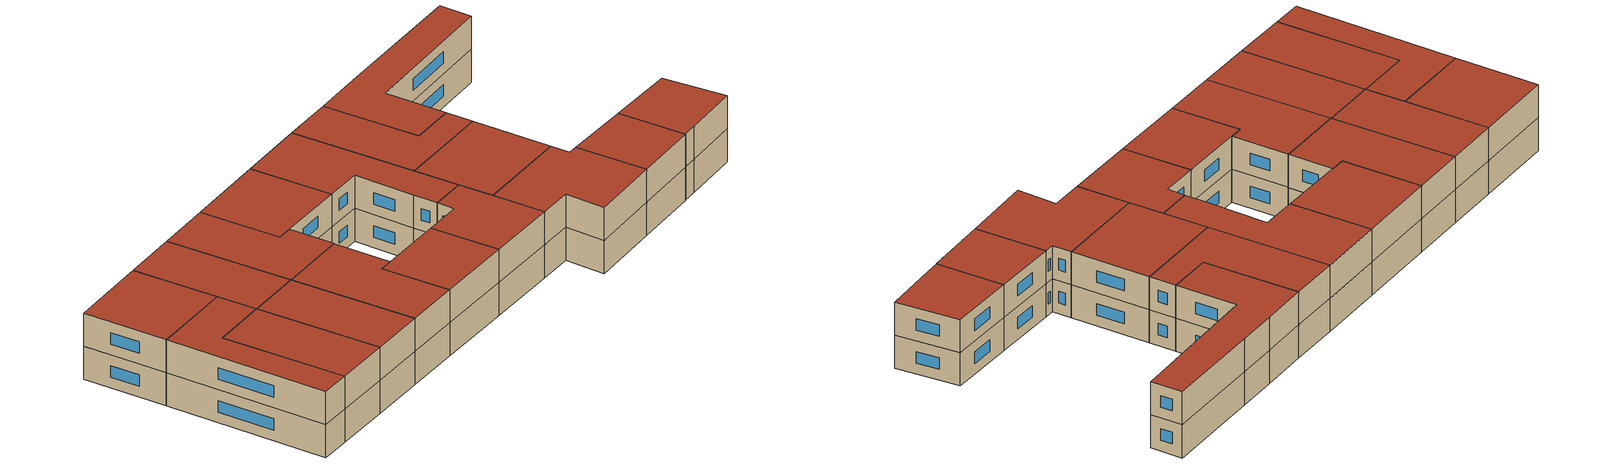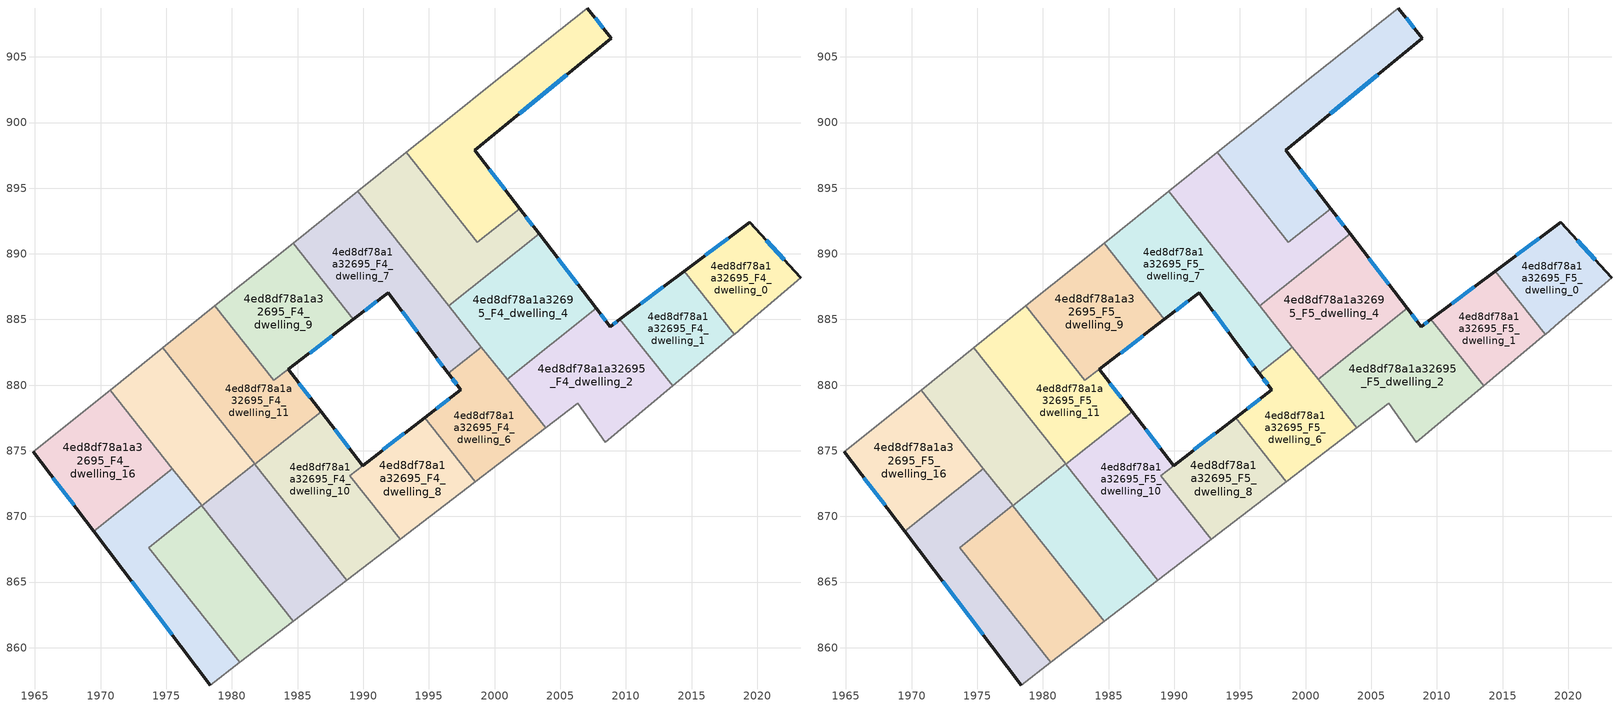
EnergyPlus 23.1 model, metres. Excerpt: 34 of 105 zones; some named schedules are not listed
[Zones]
4ed8df78a1a32695_F4_dwelling_0
 floor to 4ed8df78a1a32695_F3_dwelling_0 (EU_floor_Construction): 2019.44,892.42 2023.31,888.17 2019.29,884.73 2018.28,883.89 2018.25,883.86 2014.43,888.67 z12
 wall outside (EU_wall_Construction): 2023.31,888.17 2019.44,892.42 2014.43,888.67 z12:15
 wall adiabatic (EU_wall_Construction): 2018.25,883.86 2018.28,883.89 2019.29,884.73 2023.31,888.17 z12:15
 wall to 4ed8df78a1a32695_F4_dwelling_1 (EU_wall_Construction): 2014.43,888.67 2018.25,883.86 z12:15
 window (EU_Window_Construction): 2022.05,889.55 2020.7,891.04 / 2017.81,891.2 2016.06,889.89 z12.98:14.02
4ed8df78a1a32695_F4_dwelling_1
 floor to 4ed8df78a1a32695_F3_dwelling_1 (EU_floor_Construction): 2014.43,888.67 2018.25,883.86 2013.56,879.94 2009.55,885 z12
 wall outside (EU_wall_Construction): 2014.43,888.67 2009.55,885 z12:15
 wall adiabatic (EU_wall_Construction): 2013.56,879.94 2018.25,883.86 z12:15
 wall to 4ed8df78a1a32695_F4_dwelling_2 (EU_wall_Construction): 2009.55,885 2013.56,879.94 z12:15
 window (EU_Window_Construction): 2012.84,887.47 2011.14,886.19 z12.98:14.02
4ed8df78a1a32695_F4_dwelling_10
 floor to 4ed8df78a1a32695_F3_dwelling_10 (EU_floor_Construction): 1989.95,873.87 1988.95,873.11 1992.81,868.25 1988.76,865.14 1981.75,873.98 1985.74,877.15 1986.79,877.97 z12
 wall outside (EU_wall_Construction): 1989.95,873.87 1986.79,877.97 z12:15
 wall to 4ed8df78a1a32695_F4_dwelling_8 (EU_wall_Construction): 1988.95,873.11 1989.95,873.87 / 1992.81,868.25 1988.96,873.1 z12:15
 wall adiabatic (EU_wall_Construction): 1988.76,865.14 1992.81,868.25 z12:15
 wall to 4ed8df78a1a32695_F4_dwelling_12 (EU_wall_Construction): 1981.75,873.98 1988.76,865.14 z12:15
 wall to 4ed8df78a1a32695_F4_dwelling_11 (EU_wall_Construction): 1986.79,877.97 1985.74,877.15 1981.75,873.98 z12:15
 window (EU_Window_Construction): 1988.92,875.21 1987.81,876.64 z12.98:14.02
4ed8df78a1a32695_F4_dwelling_11
 floor to 4ed8df78a1a32695_F3_dwelling_11 (EU_floor_Construction): 1984.3,881.2 1986.78,877.97 1981.75,873.98 1974.72,882.83 1978.7,886.03 1983.2,880.36 z12
 wall outside (EU_wall_Construction): 1986.78,877.97 1984.3,881.2 z12:15
 wall adiabatic (EU_wall_Construction): 1978.7,886.03 1974.72,882.83 z12:15
 wall to 4ed8df78a1a32695_F4_dwelling_9 (EU_wall_Construction): 1984.3,881.2 1983.2,880.36 1978.7,886.03 z12:15
 wall to 4ed8df78a1a32695_F4_dwelling_13 (EU_wall_Construction): 1974.72,882.83 1981.73,874 z12:15
 wall to 4ed8df78a1a32695_F4_dwelling_12 (EU_wall_Construction): 1981.73,874 1981.75,873.98 z12:15
 window (EU_Window_Construction): 1985.98,879.02 1985.11,880.15 z12.98:14.02
4ed8df78a1a32695_F4_dwelling_12
 floor to 4ed8df78a1a32695_F3_dwelling_12 (EU_floor_Construction): 1981.73,874 1988.76,865.14 1984.69,862.02 1977.71,870.81 z12
 wall to 4ed8df78a1a32695_F4_dwelling_13 (EU_wall_Construction): 1981.73,874 1977.71,870.81 z12:15
 wall adiabatic (EU_wall_Construction): 1984.69,862.02 1988.76,865.14 z12:15
 wall to 4ed8df78a1a32695_F4_dwelling_14 (EU_wall_Construction): 1977.71,870.81 1984.69,862.02 z12:15
4ed8df78a1a32695_F4_dwelling_13
 floor to 4ed8df78a1a32695_F3_dwelling_13 (EU_floor_Construction): 1974.72,882.83 1981.73,874 1977.71,870.81 1970.72,879.62 z12
 wall adiabatic (EU_wall_Construction): 1974.72,882.83 1970.72,879.62 z12:15
 wall to 4ed8df78a1a32695_F4_dwelling_16 (EU_wall_Construction): 1970.72,879.62 1975.47,873.64 z12:15
 wall to 4ed8df78a1a32695_F4_dwelling_15 (EU_wall_Construction): 1975.47,873.64 1977.69,870.83 z12:15
 wall to 4ed8df78a1a32695_F4_dwelling_14 (EU_wall_Construction): 1977.7,870.83 1977.71,870.81 z12:15
4ed8df78a1a32695_F4_dwelling_14
 floor to 4ed8df78a1a32695_F3_dwelling_14 (EU_floor_Construction): 1977.69,870.83 1984.69,862.02 1980.59,858.89 1973.66,867.63 z12
 wall to 4ed8df78a1a32695_F4_dwelling_15 (EU_wall_Construction): 1977.69,870.83 1973.66,867.63 1980.59,858.89 z12:15
 wall adiabatic (EU_wall_Construction): 1980.59,858.89 1984.69,862.02 z12:15
4ed8df78a1a32695_F4_dwelling_15
 floor to 4ed8df78a1a32695_F3_dwelling_15 (EU_floor_Construction): 1977.69,870.83 1973.66,867.63 1980.59,858.89 1978.35,857.16 1969.47,868.88 1975.47,873.64 z12
 wall outside (EU_wall_Construction): 1969.47,868.88 1978.35,857.16 z12:15
 wall adiabatic (EU_wall_Construction): 1978.35,857.16 1980.59,858.89 z12:15
 wall to 4ed8df78a1a32695_F4_dwelling_16 (EU_wall_Construction): 1975.47,873.64 1969.47,868.88 z12:15
 window (EU_Window_Construction): 1972.36,865.07 1975.46,860.97 z12.98:14.02
4ed8df78a1a32695_F4_dwelling_16
 floor to 4ed8df78a1a32695_F3_dwelling_16 (EU_floor_Construction): 1970.72,879.62 1975.47,873.64 1969.47,868.88 1964.88,874.93 z12
 wall outside (EU_wall_Construction): 1964.88,874.93 1969.47,868.88 z12:15
 wall adiabatic (EU_wall_Construction): 1970.72,879.62 1964.88,874.93 z12:15
 window (EU_Window_Construction): 1966.37,872.96 1967.98,870.85 z12.98:14.02
4ed8df78a1a32695_F4_dwelling_2
 floor to 4ed8df78a1a32695_F3_dwelling_2 (EU_floor_Construction): 2009.55,885 2013.56,879.94 2008.42,875.63 2006.32,878.61 2003.88,876.75 2000.95,880.44 2007.75,885.84 2008.82,884.45 z12
 wall outside (EU_wall_Construction): 2009.55,885 2008.82,884.45 2007.75,885.84 z12:15
 wall adiabatic (EU_wall_Construction): 2003.88,876.75 2006.32,878.61 2008.42,875.63 2013.56,879.94 z12:15
 wall to 4ed8df78a1a32695_F4_dwelling_4 (EU_wall_Construction): 2007.75,885.84 2000.95,880.44 z12:15
 wall to 4ed8df78a1a32695_F4_dwelling_6 (EU_wall_Construction): 2000.95,880.44 2003.88,876.75 z12:15
 window (EU_Window_Construction): 2008.47,884.9 2008.1,885.39 / 2009.31,884.82 2009.06,884.63 z12.98:14.02
4ed8df78a1a32695_F4_dwelling_3
 floor to 4ed8df78a1a32695_F3_dwelling_3 (EU_floor_Construction): 2007.08,908.72 2008.87,906.42 1998.5,897.88 2001.91,893.44 1998.7,890.89 1993.28,897.73 1996.77,900.53 1999.72,902.88 z12
 wall outside (EU_wall_Construction): 2001.91,893.44 1998.5,897.88 2008.87,906.42 2007.08,908.72 z12:15
 wall to 4ed8df78a1a32695_F4_dwelling_5 (EU_wall_Construction): 1993.28,897.73 1998.7,890.89 2001.91,893.44 z12:15
 wall adiabatic (EU_wall_Construction): 2007.08,908.72 1999.72,902.88 1996.77,900.53 1993.28,897.73 z12:15
 window (EU_Window_Construction): 2000.8,894.89 1999.61,896.44 / 2008.28,907.17 2007.66,907.97 / 2001.87,900.66 2005.49,903.64 z12.98:14.02
4ed8df78a1a32695_F4_dwelling_4
 floor to 4ed8df78a1a32695_F3_dwelling_4 (EU_floor_Construction): 2003.39,891.52 2007.75,885.84 2000.95,880.44 1996.5,886.05 z12
 wall outside (EU_wall_Construction): 2007.75,885.84 2003.39,891.52 z12:15
 wall to 4ed8df78a1a32695_F4_dwelling_5 (EU_wall_Construction): 2003.39,891.52 1996.5,886.05 z12:15
 wall to 4ed8df78a1a32695_F4_dwelling_7 (EU_wall_Construction): 1996.5,886.05 1999,882.89 z12:15
 wall to 4ed8df78a1a32695_F4_dwelling_6 (EU_wall_Construction): 1999,882.89 2000.95,880.44 z12:15
 window (EU_Window_Construction): 2006.33,887.69 2004.81,889.67 z12.98:14.02
4ed8df78a1a32695_F4_dwelling_5
 floor to 4ed8df78a1a32695_F3_dwelling_5 (EU_floor_Construction): 2001.91,893.44 2003.39,891.52 1996.5,886.05 1989.58,894.77 1993.28,897.73 1998.7,890.89 z12
 wall outside (EU_wall_Construction): 2003.39,891.52 2001.91,893.44 z12:15
 wall adiabatic (EU_wall_Construction): 1993.28,897.73 1989.58,894.77 z12:15
 wall to 4ed8df78a1a32695_F4_dwelling_7 (EU_wall_Construction): 1989.58,894.77 1996.5,886.05 z12:15
 window (EU_Window_Construction): 2002.91,892.14 2002.39,892.82 z12.98:14.02
4ed8df78a1a32695_F4_dwelling_6
 floor to 4ed8df78a1a32695_F3_dwelling_6 (EU_floor_Construction): 1999,882.89 2003.88,876.75 1998.54,872.65 1994.68,877.52 1997.43,879.64 1996.48,880.89 z12
 wall outside (EU_wall_Construction): 1996.48,880.89 1997.43,879.64 1994.68,877.52 z12:15
 wall to 4ed8df78a1a32695_F4_dwelling_7 (EU_wall_Construction): 1999,882.89 1996.48,880.89 z12:15
 wall adiabatic (EU_wall_Construction): 1998.54,872.65 2003.88,876.75 z12:15
 wall to 4ed8df78a1a32695_F4_dwelling_8 (EU_wall_Construction): 1994.68,877.52 1998.54,872.65 z12:15
 window (EU_Window_Construction): 1996.79,880.49 1997.12,880.05 / 1996.53,878.95 1995.57,878.21 z12.98:14.02
4ed8df78a1a32695_F4_dwelling_7
 floor to 4ed8df78a1a32695_F3_dwelling_7 (EU_floor_Construction): 1989.58,894.77 1999,882.89 1996.48,880.89 1995.18,882.61 1991.91,887.05 1989.25,885.01 1984.66,890.81 z12
 wall outside (EU_wall_Construction): 1989.25,885.01 1991.91,887.05 1995.18,882.61 1996.48,880.89 z12:15
 wall to 4ed8df78a1a32695_F4_dwelling_9 (EU_wall_Construction): 1984.66,890.81 1989.25,885.01 z12:15
 wall adiabatic (EU_wall_Construction): 1989.58,894.77 1984.66,890.81 z12:15
 window (EU_Window_Construction): 1995.6,882.05 1996.06,881.45 / 1992.97,885.61 1994.11,884.06 / 1990.12,885.68 1991.04,886.39 z12.98:14.02
4ed8df78a1a32695_F4_dwelling_8
 floor to 4ed8df78a1a32695_F3_dwelling_8 (EU_floor_Construction): 1994.68,877.52 1998.54,872.65 1992.81,868.25 1988.96,873.1 z12
 wall outside (EU_wall_Construction): 1994.68,877.52 1989.95,873.88 z12:15
 wall adiabatic (EU_wall_Construction): 1992.81,868.25 1998.54,872.65 z12:15
 window (EU_Window_Construction): 1993.14,876.34 1991.49,875.06 z12.98:14.02
4ed8df78a1a32695_F4_dwelling_9
 floor to 4ed8df78a1a32695_F3_dwelling_9 (EU_floor_Construction): 1984.66,890.81 1989.25,885.01 1983.2,880.36 1978.7,886.03 z12
 wall outside (EU_wall_Construction): 1984.3,881.21 1989.25,885.01 z12:15
 wall adiabatic (EU_wall_Construction): 1984.66,890.81 1978.7,886.03 z12:15
 window (EU_Window_Construction): 1985.91,882.44 1987.64,883.77 z12.98:14.02
4ed8df78a1a32695_F5_dwelling_0
 floor to 4ed8df78a1a32695_F4_dwelling_0 (EU_floor_Construction): 2019.44,892.42 2023.31,888.17 2019.29,884.73 2018.28,883.89 2018.25,883.86 2014.43,888.67 z15
 wall outside (EU_wall_Construction): 2023.31,888.17 2019.44,892.42 2014.43,888.67 z15:18
 wall adiabatic (EU_wall_Construction): 2018.25,883.86 2018.28,883.89 2019.29,884.73 2023.31,888.17 z15:18
 wall to 4ed8df78a1a32695_F5_dwelling_1 (EU_wall_Construction): 2014.43,888.67 2018.25,883.86 z15:18
 window (EU_Window_Construction): 2022.05,889.55 2020.7,891.04 / 2017.81,891.2 2016.06,889.89 z15.98:17.02
 roof outside (EU_roof_Construction): 2019.29,884.73 2023.31,888.17 2019.44,892.42 2014.43,888.67 2018.25,883.86 2018.28,883.89 z18
4ed8df78a1a32695_F5_dwelling_1
 floor to 4ed8df78a1a32695_F4_dwelling_1 (EU_floor_Construction): 2014.43,888.67 2018.25,883.86 2013.56,879.94 2009.55,885 z15
 wall outside (EU_wall_Construction): 2014.43,888.67 2009.55,885 z15:18
 wall adiabatic (EU_wall_Construction): 2013.56,879.94 2018.25,883.86 z15:18
 wall to 4ed8df78a1a32695_F5_dwelling_2 (EU_wall_Construction): 2009.55,885 2013.56,879.94 z15:18
 window (EU_Window_Construction): 2012.84,887.47 2011.14,886.19 z15.98:17.02
 roof outside (EU_roof_Construction): 2018.25,883.86 2014.43,888.67 2009.55,885 2013.56,879.94 z18
4ed8df78a1a32695_F5_dwelling_10
 floor to 4ed8df78a1a32695_F4_dwelling_10 (EU_floor_Construction): 1989.95,873.87 1988.95,873.11 1992.81,868.25 1988.76,865.14 1981.75,873.98 1985.74,877.15 1986.79,877.97 z15
 wall outside (EU_wall_Construction): 1989.95,873.87 1986.79,877.97 z15:18
 wall to 4ed8df78a1a32695_F5_dwelling_8 (EU_wall_Construction): 1988.95,873.11 1989.95,873.87 / 1992.81,868.25 1988.96,873.1 z15:18
 wall adiabatic (EU_wall_Construction): 1988.76,865.14 1992.81,868.25 z15:18
 wall to 4ed8df78a1a32695_F5_dwelling_12 (EU_wall_Construction): 1981.75,873.98 1988.76,865.14 z15:18
 wall to 4ed8df78a1a32695_F5_dwelling_11 (EU_wall_Construction): 1986.79,877.97 1985.74,877.15 1981.75,873.98 z15:18
 window (EU_Window_Construction): 1988.92,875.21 1987.81,876.64 z15.98:17.02
 roof outside (EU_roof_Construction): 1992.81,868.25 1988.95,873.11 1989.95,873.87 1986.79,877.97 1985.74,877.15 1981.75,873.98 1988.76,865.14 z18
4ed8df78a1a32695_F5_dwelling_11
 floor to 4ed8df78a1a32695_F4_dwelling_11 (EU_floor_Construction): 1984.3,881.2 1986.78,877.97 1981.75,873.98 1974.72,882.83 1978.7,886.03 1983.2,880.36 z15
 wall outside (EU_wall_Construction): 1986.78,877.97 1984.3,881.2 z15:18
 wall adiabatic (EU_wall_Construction): 1978.7,886.03 1974.72,882.83 z15:18
 wall to 4ed8df78a1a32695_F5_dwelling_9 (EU_wall_Construction): 1984.3,881.2 1983.2,880.36 1978.7,886.03 z15:18
 wall to 4ed8df78a1a32695_F5_dwelling_13 (EU_wall_Construction): 1974.72,882.83 1981.73,874 z15:18
 wall to 4ed8df78a1a32695_F5_dwelling_12 (EU_wall_Construction): 1981.73,874 1981.75,873.98 z15:18
 window (EU_Window_Construction): 1985.98,879.02 1985.11,880.15 z15.98:17.02
 roof outside (EU_roof_Construction): 1986.78,877.97 1984.3,881.2 1983.2,880.36 1978.7,886.03 1974.72,882.83 1981.75,873.98 z18
4ed8df78a1a32695_F5_dwelling_12
 floor to 4ed8df78a1a32695_F4_dwelling_12 (EU_floor_Construction): 1981.73,874 1988.76,865.14 1984.69,862.02 1977.71,870.81 z15
 wall to 4ed8df78a1a32695_F5_dwelling_13 (EU_wall_Construction): 1981.73,874 1977.71,870.81 z15:18
 wall adiabatic (EU_wall_Construction): 1984.69,862.02 1988.76,865.14 z15:18
 wall to 4ed8df78a1a32695_F5_dwelling_14 (EU_wall_Construction): 1977.71,870.81 1984.69,862.02 z15:18
 roof outside (EU_roof_Construction): 1988.76,865.14 1981.73,874 1977.71,870.81 1984.69,862.02 z18
4ed8df78a1a32695_F5_dwelling_13
 floor to 4ed8df78a1a32695_F4_dwelling_13 (EU_floor_Construction): 1974.72,882.83 1981.73,874 1977.71,870.81 1970.72,879.62 z15
 wall adiabatic (EU_wall_Construction): 1974.72,882.83 1970.72,879.62 z15:18
 wall to 4ed8df78a1a32695_F5_dwelling_16 (EU_wall_Construction): 1970.72,879.62 1975.47,873.64 z15:18
 wall to 4ed8df78a1a32695_F5_dwelling_15 (EU_wall_Construction): 1975.47,873.64 1977.69,870.83 z15:18
 wall to 4ed8df78a1a32695_F5_dwelling_14 (EU_wall_Construction): 1977.7,870.83 1977.71,870.81 z15:18
 roof outside (EU_roof_Construction): 1981.73,874 1974.72,882.83 1970.72,879.62 1977.71,870.81 z18
4ed8df78a1a32695_F5_dwelling_14
 floor to 4ed8df78a1a32695_F4_dwelling_14 (EU_floor_Construction): 1977.69,870.83 1984.69,862.02 1980.59,858.89 1973.66,867.63 z15
 wall to 4ed8df78a1a32695_F5_dwelling_15 (EU_wall_Construction): 1977.69,870.83 1973.66,867.63 1980.59,858.89 z15:18
 wall adiabatic (EU_wall_Construction): 1980.59,858.89 1984.69,862.02 z15:18
 roof outside (EU_roof_Construction): 1984.69,862.02 1977.69,870.83 1973.66,867.63 1980.59,858.89 z18
4ed8df78a1a32695_F5_dwelling_15
 floor to 4ed8df78a1a32695_F4_dwelling_15 (EU_floor_Construction): 1977.69,870.83 1973.66,867.63 1980.59,858.89 1978.35,857.16 1969.47,868.88 1975.47,873.64 z15
 wall outside (EU_wall_Construction): 1969.47,868.88 1978.35,857.16 z15:18
 wall adiabatic (EU_wall_Construction): 1978.35,857.16 1980.59,858.89 z15:18
 wall to 4ed8df78a1a32695_F5_dwelling_16 (EU_wall_Construction): 1975.47,873.64 1969.47,868.88 z15:18
 window (EU_Window_Construction): 1972.36,865.07 1975.46,860.97 z15.98:17.02
 roof outside (EU_roof_Construction): 1980.59,858.89 1973.66,867.63 1977.69,870.83 1975.47,873.64 1969.47,868.88 1978.35,857.16 z18
4ed8df78a1a32695_F5_dwelling_16
 floor to 4ed8df78a1a32695_F4_dwelling_16 (EU_floor_Construction): 1970.72,879.62 1975.47,873.64 1969.47,868.88 1964.88,874.93 z15
 wall outside (EU_wall_Construction): 1964.88,874.93 1969.47,868.88 z15:18
 wall adiabatic (EU_wall_Construction): 1970.72,879.62 1964.88,874.93 z15:18
 window (EU_Window_Construction): 1966.37,872.96 1967.98,870.85 z15.98:17.02
 roof outside (EU_roof_Construction): 1975.47,873.64 1970.72,879.62 1964.88,874.93 1969.47,868.88 z18
4ed8df78a1a32695_F5_dwelling_2
 floor to 4ed8df78a1a32695_F4_dwelling_2 (EU_floor_Construction): 2009.55,885 2013.56,879.94 2008.42,875.63 2006.32,878.61 2003.88,876.75 2000.95,880.44 2007.75,885.84 2008.82,884.45 z15
 wall outside (EU_wall_Construction): 2009.55,885 2008.82,884.45 2007.75,885.84 z15:18
 wall adiabatic (EU_wall_Construction): 2003.88,876.75 2006.32,878.61 2008.42,875.63 2013.56,879.94 z15:18
 wall to 4ed8df78a1a32695_F5_dwelling_4 (EU_wall_Construction): 2007.75,885.84 2000.95,880.44 z15:18
 wall to 4ed8df78a1a32695_F5_dwelling_6 (EU_wall_Construction): 2000.95,880.44 2003.88,876.75 z15:18
 window (EU_Window_Construction): 2008.47,884.9 2008.1,885.39 / 2009.31,884.82 2009.06,884.63 z15.98:17.02
 roof outside (EU_roof_Construction): 2013.56,879.94 2009.55,885 2008.82,884.45 2007.75,885.84 2000.95,880.44 2003.88,876.75 2006.32,878.61 2008.42,875.63 z18
4ed8df78a1a32695_F5_dwelling_3
 floor to 4ed8df78a1a32695_F4_dwelling_3 (EU_floor_Construction): 2007.08,908.72 2008.87,906.42 1998.5,897.88 2001.91,893.44 1998.7,890.89 1993.28,897.73 1996.77,900.53 1999.72,902.88 z15
 wall outside (EU_wall_Construction): 2001.91,893.44 1998.5,897.88 2008.87,906.42 2007.08,908.72 z15:18
 wall to 4ed8df78a1a32695_F5_dwelling_5 (EU_wall_Construction): 1993.28,897.73 1998.7,890.89 2001.91,893.44 z15:18
 wall adiabatic (EU_wall_Construction): 2007.08,908.72 1999.72,902.88 1996.77,900.53 1993.28,897.73 z15:18
 window (EU_Window_Construction): 2000.8,894.89 1999.61,896.44 / 2008.28,907.17 2007.66,907.97 / 2001.87,900.66 2005.49,903.64 z15.98:17.02
 roof outside (EU_roof_Construction): 2001.91,893.44 1998.5,897.88 2008.87,906.42 2007.08,908.72 1999.72,902.88 1996.77,900.53 1993.28,897.73 1998.7,890.89 z18
4ed8df78a1a32695_F5_dwelling_4
 floor to 4ed8df78a1a32695_F4_dwelling_4 (EU_floor_Construction): 2003.39,891.52 2007.75,885.84 2000.95,880.44 1996.5,886.05 z15
 wall outside (EU_wall_Construction): 2007.75,885.84 2003.39,891.52 z15:18
 wall to 4ed8df78a1a32695_F5_dwelling_5 (EU_wall_Construction): 2003.39,891.52 1996.5,886.05 z15:18
 wall to 4ed8df78a1a32695_F5_dwelling_7 (EU_wall_Construction): 1996.5,886.05 1999,882.89 z15:18
 wall to 4ed8df78a1a32695_F5_dwelling_6 (EU_wall_Construction): 1999,882.89 2000.95,880.44 z15:18
 window (EU_Window_Construction): 2006.33,887.69 2004.81,889.67 z15.98:17.02
 roof outside (EU_roof_Construction): 2007.75,885.84 2003.39,891.52 1996.5,886.05 2000.95,880.44 z18
4ed8df78a1a32695_F5_dwelling_5
 floor to 4ed8df78a1a32695_F4_dwelling_5 (EU_floor_Construction): 2001.91,893.44 2003.39,891.52 1996.5,886.05 1989.58,894.77 1993.28,897.73 1998.7,890.89 z15
 wall outside (EU_wall_Construction): 2003.39,891.52 2001.91,893.44 z15:18
 wall adiabatic (EU_wall_Construction): 1993.28,897.73 1989.58,894.77 z15:18
 wall to 4ed8df78a1a32695_F5_dwelling_7 (EU_wall_Construction): 1989.58,894.77 1996.5,886.05 z15:18
 window (EU_Window_Construction): 2002.91,892.14 2002.39,892.82 z15.98:17.02
 roof outside (EU_roof_Construction): 2003.39,891.52 2001.91,893.44 1998.7,890.89 1993.28,897.73 1989.58,894.77 1996.5,886.05 z18
4ed8df78a1a32695_F5_dwelling_6
 floor to 4ed8df78a1a32695_F4_dwelling_6 (EU_floor_Construction): 1999,882.89 2003.88,876.75 1998.54,872.65 1994.68,877.52 1997.43,879.64 1996.48,880.89 z15
 wall outside (EU_wall_Construction): 1996.48,880.89 1997.43,879.64 1994.68,877.52 z15:18
 wall to 4ed8df78a1a32695_F5_dwelling_7 (EU_wall_Construction): 1999,882.89 1996.48,880.89 z15:18
 wall adiabatic (EU_wall_Construction): 1998.54,872.65 2003.88,876.75 z15:18
 wall to 4ed8df78a1a32695_F5_dwelling_8 (EU_wall_Construction): 1994.68,877.52 1998.54,872.65 z15:18
 window (EU_Window_Construction): 1996.79,880.49 1997.12,880.05 / 1996.53,878.95 1995.57,878.21 z15.98:17.02
 roof outside (EU_roof_Construction): 2003.88,876.75 1999,882.89 1996.48,880.89 1997.43,879.64 1994.68,877.52 1998.54,872.65 z18
4ed8df78a1a32695_F5_dwelling_7
 floor to 4ed8df78a1a32695_F4_dwelling_7 (EU_floor_Construction): 1989.58,894.77 1999,882.89 1996.48,880.89 1995.18,882.61 1991.91,887.05 1989.25,885.01 1984.66,890.81 z15
 wall outside (EU_wall_Construction): 1989.25,885.01 1991.91,887.05 1995.18,882.61 1996.48,880.89 z15:18
 wall to 4ed8df78a1a32695_F5_dwelling_9 (EU_wall_Construction): 1984.66,890.81 1989.25,885.01 z15:18
 wall adiabatic (EU_wall_Construction): 1989.58,894.77 1984.66,890.81 z15:18
 window (EU_Window_Construction): 1995.6,882.05 1996.06,881.45 / 1992.97,885.61 1994.11,884.06 / 1990.12,885.68 1991.04,886.39 z15.98:17.02
 roof outside (EU_roof_Construction): 1999,882.89 1989.58,894.77 1984.66,890.81 1989.25,885.01 1991.91,887.05 1995.18,882.61 1996.48,880.89 z18
4ed8df78a1a32695_F5_dwelling_8
 floor to 4ed8df78a1a32695_F4_dwelling_8 (EU_floor_Construction): 1994.68,877.52 1998.54,872.65 1992.81,868.25 1988.96,873.1 z15
 wall outside (EU_wall_Construction): 1994.68,877.52 1989.95,873.88 z15:18
 wall adiabatic (EU_wall_Construction): 1992.81,868.25 1998.54,872.65 z15:18
 window (EU_Window_Construction): 1993.14,876.34 1991.49,875.06 z15.98:17.02
 roof outside (EU_roof_Construction): 1998.54,872.65 1994.68,877.52 1988.95,873.11 1992.81,868.25 z18
4ed8df78a1a32695_F5_dwelling_9
 floor to 4ed8df78a1a32695_F4_dwelling_9 (EU_floor_Construction): 1984.66,890.81 1989.25,885.01 1983.2,880.36 1978.7,886.03 z15
 wall outside (EU_wall_Construction): 1984.3,881.21 1989.25,885.01 z15:18
 wall adiabatic (EU_wall_Construction): 1984.66,890.81 1978.7,886.03 z15:18
 window (EU_Window_Construction): 1985.91,882.44 1987.64,883.77 z15.98:17.02
 roof outside (EU_roof_Construction): 1989.25,885.01 1984.66,890.81 1978.7,886.03 1983.2,880.36 z18
[Building]
EU S2 Campaign: North Axis=0; Terrain=City; Solar Distribution=FullExterior
[Site:Location]
Bologna: Latitude=44.5; Longitude=11.25; Time Zone=1; Elevation=37
[SizingPeriod:WeatherFileDays]
AnnualSizingPeriod: Begin Month=1; Begin Day of Month=1; End Month=12; End Day of Month=31; Day of Week for Start Day=Monday; Use Weather File Daylight Saving Period=No; Use Weather File Rain and Snow Indicators=No
[MATERIAL]
EU_InternalMass_Material: Roughness=MediumRough; Thickness=0.1; Conductivity=1; Density=1800; Specific Heat=900; Thermal Absorptance=0.9; Solar Absorptance=0.7; Visible Absorptance=0.7
[MATERIAL:NOMASS] Roughness=MediumRough; Thermal Absorptance=0.9; Solar Absorptance=0.7; Visible Absorptance=0.7
Name | Thermal Resistance
EU_wall_NoMass | 0.905828
EU_roof_NoMass | 0.37593
EU_floor_NoMass | 0.67114
[WINDOWMATERIAL:SIMPLEGLAZINGSYSTEM]
EU_Window_SimpleGlazing: UFactor=4.52486; Solar Heat Gain Coefficient=0.85; Visible Transmittance=0.85
[CONSTRUCTION]
EU_wall_Construction: EU_wall_NoMass
EU_roof_Construction: EU_roof_NoMass
EU_floor_Construction: EU_floor_NoMass
EU_Window_Construction: EU_Window_SimpleGlazing
EU_InternalMass_Construction: EU_InternalMass_Material
[ZONE] Type=1; Multiplier=1; Ceiling Height=autocalculate; Floor Area=autocalculate; Part of Total Floor Area=Yes
Name | Volume
4ed8df78a1a32695_F4_dwelling_0; 4ed8df78a1a32695_F5_dwelling_0 | 114.945
4ed8df78a1a32695_F4_dwelling_1; 4ed8df78a1a32695_F5_dwelling_1 | 115.31
4ed8df78a1a32695_F4_dwelling_10; 4ed8df78a1a32695_F5_dwelling_10 | 193.274
4ed8df78a1a32695_F4_dwelling_11; 4ed8df78a1a32695_F5_dwelling_11 | 189.855
4ed8df78a1a32695_F4_dwelling_12; 4ed8df78a1a32695_F5_dwelling_12 | 173.27
4ed8df78a1a32695_F4_dwelling_13; 4ed8df78a1a32695_F5_dwelling_13 | 173.275
4ed8df78a1a32695_F4_dwelling_14; 4ed8df78a1a32695_F5_dwelling_14 | 173.249
4ed8df78a1a32695_F4_dwelling_15; 4ed8df78a1a32695_F5_dwelling_15 | 173.238
4ed8df78a1a32695_F4_dwelling_16; 4ed8df78a1a32695_F5_dwelling_16 | 173.248
4ed8df78a1a32695_F4_dwelling_2; 4ed8df78a1a32695_F5_dwelling_2 | 202.301
4ed8df78a1a32695_F4_dwelling_3; 4ed8df78a1a32695_F5_dwelling_3 | 231.37
4ed8df78a1a32695_F4_dwelling_4; 4ed8df78a1a32695_F5_dwelling_4 | 187.78
4ed8df78a1a32695_F4_dwelling_5; 4ed8df78a1a32695_F5_dwelling_5 | 187.79
4ed8df78a1a32695_F4_dwelling_6; 4ed8df78a1a32695_F5_dwelling_6 | 141.189
4ed8df78a1a32695_F4_dwelling_7; 4ed8df78a1a32695_F5_dwelling_7 | 212.919
4ed8df78a1a32695_F4_dwelling_8; 4ed8df78a1a32695_F5_dwelling_8 | 134.591
4ed8df78a1a32695_F4_dwelling_9; 4ed8df78a1a32695_F5_dwelling_9 | 167.667
[INTERNALMASS] Construction=EU_InternalMass_Construction
Name | Zone or ZoneList | Surface Area
4ed8df78a1a32695_F4_dwelling_0_EU_InternalMass | 4ed8df78a1a32695_F4_dwelling_0 | 38.3157
4ed8df78a1a32695_F4_dwelling_1_EU_InternalMass | 4ed8df78a1a32695_F4_dwelling_1 | 38.4349
4ed8df78a1a32695_F4_dwelling_2_EU_InternalMass | 4ed8df78a1a32695_F4_dwelling_2 | 67.4326
4ed8df78a1a32695_F4_dwelling_3_EU_InternalMass | 4ed8df78a1a32695_F4_dwelling_3 | 77.1217
4ed8df78a1a32695_F4_dwelling_4_EU_InternalMass | 4ed8df78a1a32695_F4_dwelling_4 | 62.5946
4ed8df78a1a32695_F4_dwelling_5_EU_InternalMass | 4ed8df78a1a32695_F4_dwelling_5 | 62.5959
4ed8df78a1a32695_F4_dwelling_6_EU_InternalMass | 4ed8df78a1a32695_F4_dwelling_6 | 47.0641
4ed8df78a1a32695_F4_dwelling_7_EU_InternalMass | 4ed8df78a1a32695_F4_dwelling_7 | 70.9718
4ed8df78a1a32695_F4_dwelling_8_EU_InternalMass | 4ed8df78a1a32695_F4_dwelling_8 | 44.881
4ed8df78a1a32695_F4_dwelling_9_EU_InternalMass | 4ed8df78a1a32695_F4_dwelling_9 | 55.8811
4ed8df78a1a32695_F4_dwelling_10_EU_InternalMass | 4ed8df78a1a32695_F4_dwelling_10 | 64.4284
4ed8df78a1a32695_F4_dwelling_11_EU_InternalMass | 4ed8df78a1a32695_F4_dwelling_11 | 63.286
4ed8df78a1a32695_F4_dwelling_12_EU_InternalMass | 4ed8df78a1a32695_F4_dwelling_12 | 57.7566
4ed8df78a1a32695_F4_dwelling_13_EU_InternalMass | 4ed8df78a1a32695_F4_dwelling_13 | 57.76
4ed8df78a1a32695_F4_dwelling_14_EU_InternalMass | 4ed8df78a1a32695_F4_dwelling_14 | 57.7485
4ed8df78a1a32695_F4_dwelling_15_EU_InternalMass | 4ed8df78a1a32695_F4_dwelling_15 | 57.7457
4ed8df78a1a32695_F4_dwelling_16_EU_InternalMass | 4ed8df78a1a32695_F4_dwelling_16 | 57.7512
4ed8df78a1a32695_F5_dwelling_0_EU_InternalMass | 4ed8df78a1a32695_F5_dwelling_0 | 38.3157
4ed8df78a1a32695_F5_dwelling_1_EU_InternalMass | 4ed8df78a1a32695_F5_dwelling_1 | 38.4349
4ed8df78a1a32695_F5_dwelling_2_EU_InternalMass | 4ed8df78a1a32695_F5_dwelling_2 | 67.4326
4ed8df78a1a32695_F5_dwelling_3_EU_InternalMass | 4ed8df78a1a32695_F5_dwelling_3 | 77.1217
4ed8df78a1a32695_F5_dwelling_4_EU_InternalMass | 4ed8df78a1a32695_F5_dwelling_4 | 62.5946
4ed8df78a1a32695_F5_dwelling_5_EU_InternalMass | 4ed8df78a1a32695_F5_dwelling_5 | 62.5959
4ed8df78a1a32695_F5_dwelling_6_EU_InternalMass | 4ed8df78a1a32695_F5_dwelling_6 | 47.0641
4ed8df78a1a32695_F5_dwelling_7_EU_InternalMass | 4ed8df78a1a32695_F5_dwelling_7 | 70.9718
4ed8df78a1a32695_F5_dwelling_8_EU_InternalMass | 4ed8df78a1a32695_F5_dwelling_8 | 44.881
4ed8df78a1a32695_F5_dwelling_9_EU_InternalMass | 4ed8df78a1a32695_F5_dwelling_9 | 55.8811
4ed8df78a1a32695_F5_dwelling_10_EU_InternalMass | 4ed8df78a1a32695_F5_dwelling_10 | 64.4284
4ed8df78a1a32695_F5_dwelling_11_EU_InternalMass | 4ed8df78a1a32695_F5_dwelling_11 | 63.286
4ed8df78a1a32695_F5_dwelling_12_EU_InternalMass | 4ed8df78a1a32695_F5_dwelling_12 | 57.7566
4ed8df78a1a32695_F5_dwelling_13_EU_InternalMass | 4ed8df78a1a32695_F5_dwelling_13 | 57.76
4ed8df78a1a32695_F5_dwelling_14_EU_InternalMass | 4ed8df78a1a32695_F5_dwelling_14 | 57.7485
4ed8df78a1a32695_F5_dwelling_15_EU_InternalMass | 4ed8df78a1a32695_F5_dwelling_15 | 57.7457
4ed8df78a1a32695_F5_dwelling_16_EU_InternalMass | 4ed8df78a1a32695_F5_dwelling_16 | 57.7512
[OTHEREQUIPMENT] Fuel Type=Electricity; Design Level Calculation Method=Watts/Area; Power per Zone Floor Area=1; Fraction Latent=0; Fraction Radiant=0; Fraction Lost=0; Carbon Dioxide Generation Rate=0; EndUse Subcategory=EU_Step8_InternalGains
Name | Zone or ZoneList or Space or SpaceList | Schedule
EU_Step8_InternalGain_4ed8df78a1a32695_F4_dwelling_0_f000 | 4ed8df78a1a32695_F4_dwelling_0 | EU_Step8_GainSchedule_4ed8df78a1a32695_F4_dwelling_0_f000
EU_Step8_InternalGain_4ed8df78a1a32695_F4_dwelling_1_f000 | 4ed8df78a1a32695_F4_dwelling_1 | EU_Step8_GainSchedule_4ed8df78a1a32695_F4_dwelling_1_f000
EU_Step8_InternalGain_4ed8df78a1a32695_F4_dwelling_2_f000 | 4ed8df78a1a32695_F4_dwelling_2 | EU_Step8_GainSchedule_4ed8df78a1a32695_F4_dwelling_2_f000
EU_Step8_InternalGain_4ed8df78a1a32695_F4_dwelling_3_f000 | 4ed8df78a1a32695_F4_dwelling_3 | EU_Step8_GainSchedule_4ed8df78a1a32695_F4_dwelling_3_f000
EU_Step8_InternalGain_4ed8df78a1a32695_F4_dwelling_4_f000 | 4ed8df78a1a32695_F4_dwelling_4 | EU_Step8_GainSchedule_4ed8df78a1a32695_F4_dwelling_4_f000
EU_Step8_InternalGain_4ed8df78a1a32695_F4_dwelling_5_f000 | 4ed8df78a1a32695_F4_dwelling_5 | EU_Step8_GainSchedule_4ed8df78a1a32695_F4_dwelling_5_f000
EU_Step8_InternalGain_4ed8df78a1a32695_F4_dwelling_6_f000 | 4ed8df78a1a32695_F4_dwelling_6 | EU_Step8_GainSchedule_4ed8df78a1a32695_F4_dwelling_6_f000
EU_Step8_InternalGain_4ed8df78a1a32695_F4_dwelling_7_f000 | 4ed8df78a1a32695_F4_dwelling_7 | EU_Step8_GainSchedule_4ed8df78a1a32695_F4_dwelling_7_f000
EU_Step8_InternalGain_4ed8df78a1a32695_F4_dwelling_8_f000 | 4ed8df78a1a32695_F4_dwelling_8 | EU_Step8_GainSchedule_4ed8df78a1a32695_F4_dwelling_8_f000
EU_Step8_InternalGain_4ed8df78a1a32695_F4_dwelling_9_f000 | 4ed8df78a1a32695_F4_dwelling_9 | EU_Step8_GainSchedule_4ed8df78a1a32695_F4_dwelling_9_f000
EU_Step8_InternalGain_4ed8df78a1a32695_F4_dwelling_10_f000 | 4ed8df78a1a32695_F4_dwelling_10 | EU_Step8_GainSchedule_4ed8df78a1a32695_F4_dwelling_10_f000
EU_Step8_InternalGain_4ed8df78a1a32695_F4_dwelling_11_f000 | 4ed8df78a1a32695_F4_dwelling_11 | EU_Step8_GainSchedule_4ed8df78a1a32695_F4_dwelling_11_f000
EU_Step8_InternalGain_4ed8df78a1a32695_F4_dwelling_12_f000 | 4ed8df78a1a32695_F4_dwelling_12 | EU_Step8_GainSchedule_4ed8df78a1a32695_F4_dwelling_12_f000
EU_Step8_InternalGain_4ed8df78a1a32695_F4_dwelling_13_f000 | 4ed8df78a1a32695_F4_dwelling_13 | EU_Step8_GainSchedule_4ed8df78a1a32695_F4_dwelling_13_f000
EU_Step8_InternalGain_4ed8df78a1a32695_F4_dwelling_14_f000 | 4ed8df78a1a32695_F4_dwelling_14 | EU_Step8_GainSchedule_4ed8df78a1a32695_F4_dwelling_14_f000
EU_Step8_InternalGain_4ed8df78a1a32695_F4_dwelling_15_f000 | 4ed8df78a1a32695_F4_dwelling_15 | EU_Step8_GainSchedule_4ed8df78a1a32695_F4_dwelling_15_f000
EU_Step8_InternalGain_4ed8df78a1a32695_F4_dwelling_16_f000 | 4ed8df78a1a32695_F4_dwelling_16 | EU_Step8_GainSchedule_4ed8df78a1a32695_F4_dwelling_16_f000
EU_Step8_InternalGain_4ed8df78a1a32695_F5_dwelling_0_f000 | 4ed8df78a1a32695_F5_dwelling_0 | EU_Step8_GainSchedule_4ed8df78a1a32695_F5_dwelling_0_f000
EU_Step8_InternalGain_4ed8df78a1a32695_F5_dwelling_1_f000 | 4ed8df78a1a32695_F5_dwelling_1 | EU_Step8_GainSchedule_4ed8df78a1a32695_F5_dwelling_1_f000
EU_Step8_InternalGain_4ed8df78a1a32695_F5_dwelling_2_f000 | 4ed8df78a1a32695_F5_dwelling_2 | EU_Step8_GainSchedule_4ed8df78a1a32695_F5_dwelling_2_f000
EU_Step8_InternalGain_4ed8df78a1a32695_F5_dwelling_3_f000 | 4ed8df78a1a32695_F5_dwelling_3 | EU_Step8_GainSchedule_4ed8df78a1a32695_F5_dwelling_3_f000
EU_Step8_InternalGain_4ed8df78a1a32695_F5_dwelling_4_f000 | 4ed8df78a1a32695_F5_dwelling_4 | EU_Step8_GainSchedule_4ed8df78a1a32695_F5_dwelling_4_f000
EU_Step8_InternalGain_4ed8df78a1a32695_F5_dwelling_5_f000 | 4ed8df78a1a32695_F5_dwelling_5 | EU_Step8_GainSchedule_4ed8df78a1a32695_F5_dwelling_5_f000
EU_Step8_InternalGain_4ed8df78a1a32695_F5_dwelling_6_f000 | 4ed8df78a1a32695_F5_dwelling_6 | EU_Step8_GainSchedule_4ed8df78a1a32695_F5_dwelling_6_f000
EU_Step8_InternalGain_4ed8df78a1a32695_F5_dwelling_7_f000 | 4ed8df78a1a32695_F5_dwelling_7 | EU_Step8_GainSchedule_4ed8df78a1a32695_F5_dwelling_7_f000
EU_Step8_InternalGain_4ed8df78a1a32695_F5_dwelling_8_f000 | 4ed8df78a1a32695_F5_dwelling_8 | EU_Step8_GainSchedule_4ed8df78a1a32695_F5_dwelling_8_f000
EU_Step8_InternalGain_4ed8df78a1a32695_F5_dwelling_9_f000 | 4ed8df78a1a32695_F5_dwelling_9 | EU_Step8_GainSchedule_4ed8df78a1a32695_F5_dwelling_9_f000
EU_Step8_InternalGain_4ed8df78a1a32695_F5_dwelling_10_f000 | 4ed8df78a1a32695_F5_dwelling_10 | EU_Step8_GainSchedule_4ed8df78a1a32695_F5_dwelling_10_f000
EU_Step8_InternalGain_4ed8df78a1a32695_F5_dwelling_11_f000 | 4ed8df78a1a32695_F5_dwelling_11 | EU_Step8_GainSchedule_4ed8df78a1a32695_F5_dwelling_11_f000
EU_Step8_InternalGain_4ed8df78a1a32695_F5_dwelling_12_f000 | 4ed8df78a1a32695_F5_dwelling_12 | EU_Step8_GainSchedule_4ed8df78a1a32695_F5_dwelling_12_f000
EU_Step8_InternalGain_4ed8df78a1a32695_F5_dwelling_13_f000 | 4ed8df78a1a32695_F5_dwelling_13 | EU_Step8_GainSchedule_4ed8df78a1a32695_F5_dwelling_13_f000
EU_Step8_InternalGain_4ed8df78a1a32695_F5_dwelling_14_f000 | 4ed8df78a1a32695_F5_dwelling_14 | EU_Step8_GainSchedule_4ed8df78a1a32695_F5_dwelling_14_f000
EU_Step8_InternalGain_4ed8df78a1a32695_F5_dwelling_15_f000 | 4ed8df78a1a32695_F5_dwelling_15 | EU_Step8_GainSchedule_4ed8df78a1a32695_F5_dwelling_15_f000
EU_Step8_InternalGain_4ed8df78a1a32695_F5_dwelling_16_f000 | 4ed8df78a1a32695_F5_dwelling_16 | EU_Step8_GainSchedule_4ed8df78a1a32695_F5_dwelling_16_f000
[ZONEVENTILATION:DESIGNFLOWRATE] Schedule=EU_AlwaysOn; Design Flow Rate Calculation Method=AirChanges/Hour; Air Changes per Hour=0.73129; Ventilation Type=Natural; Fan Pressure Rise=0; Fan Total Efficiency=1; Constant Term Coefficient=1; Temperature Term Coefficient=0; Velocity Term Coefficient=0; Velocity Squared Term Coefficient=0; Minimum Indoor Temperature=-100; Maximum Indoor Temperature=100; Delta Temperature=-100; Minimum Outdoor Temperature=-100; Maximum Outdoor Temperature=100; Maximum Wind Speed=40
Name | Zone or ZoneList or Space or SpaceList
EU_ConstantAir_4ed8df78a1a32695_F4_dwelling_0 | 4ed8df78a1a32695_F4_dwelling_0
EU_ConstantAir_4ed8df78a1a32695_F4_dwelling_1 | 4ed8df78a1a32695_F4_dwelling_1
EU_ConstantAir_4ed8df78a1a32695_F4_dwelling_2 | 4ed8df78a1a32695_F4_dwelling_2
EU_ConstantAir_4ed8df78a1a32695_F4_dwelling_3 | 4ed8df78a1a32695_F4_dwelling_3
EU_ConstantAir_4ed8df78a1a32695_F4_dwelling_4 | 4ed8df78a1a32695_F4_dwelling_4
EU_ConstantAir_4ed8df78a1a32695_F4_dwelling_5 | 4ed8df78a1a32695_F4_dwelling_5
EU_ConstantAir_4ed8df78a1a32695_F4_dwelling_6 | 4ed8df78a1a32695_F4_dwelling_6
EU_ConstantAir_4ed8df78a1a32695_F4_dwelling_7 | 4ed8df78a1a32695_F4_dwelling_7
EU_ConstantAir_4ed8df78a1a32695_F4_dwelling_8 | 4ed8df78a1a32695_F4_dwelling_8
EU_ConstantAir_4ed8df78a1a32695_F4_dwelling_9 | 4ed8df78a1a32695_F4_dwelling_9
EU_ConstantAir_4ed8df78a1a32695_F4_dwelling_10 | 4ed8df78a1a32695_F4_dwelling_10
EU_ConstantAir_4ed8df78a1a32695_F4_dwelling_11 | 4ed8df78a1a32695_F4_dwelling_11
EU_ConstantAir_4ed8df78a1a32695_F4_dwelling_12 | 4ed8df78a1a32695_F4_dwelling_12
EU_ConstantAir_4ed8df78a1a32695_F4_dwelling_13 | 4ed8df78a1a32695_F4_dwelling_13
EU_ConstantAir_4ed8df78a1a32695_F4_dwelling_14 | 4ed8df78a1a32695_F4_dwelling_14
EU_ConstantAir_4ed8df78a1a32695_F4_dwelling_15 | 4ed8df78a1a32695_F4_dwelling_15
EU_ConstantAir_4ed8df78a1a32695_F4_dwelling_16 | 4ed8df78a1a32695_F4_dwelling_16
EU_ConstantAir_4ed8df78a1a32695_F5_dwelling_0 | 4ed8df78a1a32695_F5_dwelling_0
EU_ConstantAir_4ed8df78a1a32695_F5_dwelling_1 | 4ed8df78a1a32695_F5_dwelling_1
EU_ConstantAir_4ed8df78a1a32695_F5_dwelling_2 | 4ed8df78a1a32695_F5_dwelling_2
EU_ConstantAir_4ed8df78a1a32695_F5_dwelling_3 | 4ed8df78a1a32695_F5_dwelling_3
EU_ConstantAir_4ed8df78a1a32695_F5_dwelling_4 | 4ed8df78a1a32695_F5_dwelling_4
EU_ConstantAir_4ed8df78a1a32695_F5_dwelling_5 | 4ed8df78a1a32695_F5_dwelling_5
EU_ConstantAir_4ed8df78a1a32695_F5_dwelling_6 | 4ed8df78a1a32695_F5_dwelling_6
EU_ConstantAir_4ed8df78a1a32695_F5_dwelling_7 | 4ed8df78a1a32695_F5_dwelling_7
EU_ConstantAir_4ed8df78a1a32695_F5_dwelling_8 | 4ed8df78a1a32695_F5_dwelling_8
EU_ConstantAir_4ed8df78a1a32695_F5_dwelling_9 | 4ed8df78a1a32695_F5_dwelling_9
EU_ConstantAir_4ed8df78a1a32695_F5_dwelling_10 | 4ed8df78a1a32695_F5_dwelling_10
EU_ConstantAir_4ed8df78a1a32695_F5_dwelling_11 | 4ed8df78a1a32695_F5_dwelling_11
EU_ConstantAir_4ed8df78a1a32695_F5_dwelling_12 | 4ed8df78a1a32695_F5_dwelling_12
EU_ConstantAir_4ed8df78a1a32695_F5_dwelling_13 | 4ed8df78a1a32695_F5_dwelling_13
EU_ConstantAir_4ed8df78a1a32695_F5_dwelling_14 | 4ed8df78a1a32695_F5_dwelling_14
EU_ConstantAir_4ed8df78a1a32695_F5_dwelling_15 | 4ed8df78a1a32695_F5_dwelling_15
EU_ConstantAir_4ed8df78a1a32695_F5_dwelling_16 | 4ed8df78a1a32695_F5_dwelling_16
[HVACTEMPLATE:ZONE:IDEALLOADSAIRSYSTEM] System Availability Schedule=EU_AlwaysOn; Maximum Heating Supply Air Temperature=50; Minimum Cooling Supply Air Temperature=13; Maximum Heating Supply Air Humidity Ratio=0.0156; Minimum Cooling Supply Air Humidity Ratio=0.0077; Heating Limit=NoLimit; Cooling Limit=NoLimit; Heating Availability Schedule=EU_AlwaysOn; Cooling Availability Schedule=EU_CoolingOff; Dehumidification Control Type=ConstantSensibleHeatRatio; Cooling Sensible Heat Ratio=0.7; Dehumidification Setpoint=60; Humidification Control Type=None; Humidification Setpoint=30; Outdoor Air Method=None; Outdoor Air Flow Rate per Person=0.00944; Outdoor Air Flow Rate per Zone Floor Area=0; Outdoor Air Flow Rate per Zone=0; Demand Controlled Ventilation Type=None; Outdoor Air Economizer Type=NoEconomizer; Heat Recovery Type=None; Sensible Heat Recovery Effectiveness=0.7; Latent Heat Recovery Effectiveness=0.65
Name | Template Thermostat
4ed8df78a1a32695_F4_dwelling_0 | EU_HeatOnly_4ed8df78a1a32695_F4_dwelling_0
4ed8df78a1a32695_F4_dwelling_1 | EU_HeatOnly_4ed8df78a1a32695_F4_dwelling_1
4ed8df78a1a32695_F4_dwelling_2 | EU_HeatOnly_4ed8df78a1a32695_F4_dwelling_2
4ed8df78a1a32695_F4_dwelling_3 | EU_HeatOnly_4ed8df78a1a32695_F4_dwelling_3
4ed8df78a1a32695_F4_dwelling_4 | EU_HeatOnly_4ed8df78a1a32695_F4_dwelling_4
4ed8df78a1a32695_F4_dwelling_5 | EU_HeatOnly_4ed8df78a1a32695_F4_dwelling_5
4ed8df78a1a32695_F4_dwelling_6 | EU_HeatOnly_4ed8df78a1a32695_F4_dwelling_6
4ed8df78a1a32695_F4_dwelling_7 | EU_HeatOnly_4ed8df78a1a32695_F4_dwelling_7
4ed8df78a1a32695_F4_dwelling_8 | EU_HeatOnly_4ed8df78a1a32695_F4_dwelling_8
4ed8df78a1a32695_F4_dwelling_9 | EU_HeatOnly_4ed8df78a1a32695_F4_dwelling_9
4ed8df78a1a32695_F4_dwelling_10 | EU_HeatOnly_4ed8df78a1a32695_F4_dwelling_10
4ed8df78a1a32695_F4_dwelling_11 | EU_HeatOnly_4ed8df78a1a32695_F4_dwelling_11
4ed8df78a1a32695_F4_dwelling_12 | EU_HeatOnly_4ed8df78a1a32695_F4_dwelling_12
4ed8df78a1a32695_F4_dwelling_13 | EU_HeatOnly_4ed8df78a1a32695_F4_dwelling_13
4ed8df78a1a32695_F4_dwelling_14 | EU_HeatOnly_4ed8df78a1a32695_F4_dwelling_14
4ed8df78a1a32695_F4_dwelling_15 | EU_HeatOnly_4ed8df78a1a32695_F4_dwelling_15
4ed8df78a1a32695_F4_dwelling_16 | EU_HeatOnly_4ed8df78a1a32695_F4_dwelling_16
4ed8df78a1a32695_F5_dwelling_0 | EU_HeatOnly_4ed8df78a1a32695_F5_dwelling_0
4ed8df78a1a32695_F5_dwelling_1 | EU_HeatOnly_4ed8df78a1a32695_F5_dwelling_1
4ed8df78a1a32695_F5_dwelling_2 | EU_HeatOnly_4ed8df78a1a32695_F5_dwelling_2
4ed8df78a1a32695_F5_dwelling_3 | EU_HeatOnly_4ed8df78a1a32695_F5_dwelling_3
4ed8df78a1a32695_F5_dwelling_4 | EU_HeatOnly_4ed8df78a1a32695_F5_dwelling_4
4ed8df78a1a32695_F5_dwelling_5 | EU_HeatOnly_4ed8df78a1a32695_F5_dwelling_5
4ed8df78a1a32695_F5_dwelling_6 | EU_HeatOnly_4ed8df78a1a32695_F5_dwelling_6
4ed8df78a1a32695_F5_dwelling_7 | EU_HeatOnly_4ed8df78a1a32695_F5_dwelling_7
4ed8df78a1a32695_F5_dwelling_8 | EU_HeatOnly_4ed8df78a1a32695_F5_dwelling_8
4ed8df78a1a32695_F5_dwelling_9 | EU_HeatOnly_4ed8df78a1a32695_F5_dwelling_9
4ed8df78a1a32695_F5_dwelling_10 | EU_HeatOnly_4ed8df78a1a32695_F5_dwelling_10
4ed8df78a1a32695_F5_dwelling_11 | EU_HeatOnly_4ed8df78a1a32695_F5_dwelling_11
4ed8df78a1a32695_F5_dwelling_12 | EU_HeatOnly_4ed8df78a1a32695_F5_dwelling_12
4ed8df78a1a32695_F5_dwelling_13 | EU_HeatOnly_4ed8df78a1a32695_F5_dwelling_13
4ed8df78a1a32695_F5_dwelling_14 | EU_HeatOnly_4ed8df78a1a32695_F5_dwelling_14
4ed8df78a1a32695_F5_dwelling_15 | EU_HeatOnly_4ed8df78a1a32695_F5_dwelling_15
4ed8df78a1a32695_F5_dwelling_16 | EU_HeatOnly_4ed8df78a1a32695_F5_dwelling_16
[SIZING:ZONE] Zone Cooling Design Supply Air Temperature Input Method=SupplyAirTemperature; Zone Cooling Design Supply Air Temperature=13; Zone Heating Design Supply Air Temperature Input Method=SupplyAirTemperature; Zone Heating Design Supply Air Temperature=50; Zone Cooling Design Supply Air Humidity Ratio=0.008; Zone Heating Design Supply Air Humidity Ratio=0.008; Cooling Design Air Flow Method=DesignDay; Cooling Design Air Flow Rate=0; Cooling Minimum Air Flow per Zone Floor Area=0.000762; Cooling Minimum Air Flow=0; Cooling Minimum Air Flow Fraction=0.2; Heating Design Air Flow Method=DesignDay; Heating Design Air Flow Rate=0; Heating Maximum Air Flow per Zone Floor Area=0.002032; Heating Maximum Air Flow=0.141576; Heating Maximum Air Flow Fraction=0.3; Account for Dedicated Outdoor Air System=No; Dedicated Outdoor Air System Control Strategy=NeutralSupplyAir; Dedicated Outdoor Air Low Setpoint Temperature for Design=autosize; Dedicated Outdoor Air High Setpoint Temperature for Design=autosize; Zone Load Sizing Method=Sensible Load Only No Latent Load; Zone Latent Cooling Design Supply Air Humidity Ratio Input Method=HumidityRatioDifference; Zone Cooling Design Supply Air Humidity Ratio Difference=0.005; Zone Latent Heating Design Supply Air Humidity Ratio Input Method=HumidityRatioDifference; Zone Humidification Design Supply Air Humidity Ratio Difference=0.005
4ed8df78a1a32695_F4_dwelling_0; 4ed8df78a1a32695_F4_dwelling_1; 4ed8df78a1a32695_F4_dwelling_2; 4ed8df78a1a32695_F4_dwelling_3; 4ed8df78a1a32695_F4_dwelling_4; 4ed8df78a1a32695_F4_dwelling_5; 4ed8df78a1a32695_F4_dwelling_6; 4ed8df78a1a32695_F4_dwelling_7; 4ed8df78a1a32695_F4_dwelling_8; 4ed8df78a1a32695_F4_dwelling_9; 4ed8df78a1a32695_F4_dwelling_10; 4ed8df78a1a32695_F4_dwelling_11; 4ed8df78a1a32695_F4_dwelling_12; 4ed8df78a1a32695_F4_dwelling_13; 4ed8df78a1a32695_F4_dwelling_14; 4ed8df78a1a32695_F4_dwelling_15; 4ed8df78a1a32695_F4_dwelling_16; 4ed8df78a1a32695_F5_dwelling_0; 4ed8df78a1a32695_F5_dwelling_1; 4ed8df78a1a32695_F5_dwelling_2; 4ed8df78a1a32695_F5_dwelling_3; 4ed8df78a1a32695_F5_dwelling_4; 4ed8df78a1a32695_F5_dwelling_5; 4ed8df78a1a32695_F5_dwelling_6; 4ed8df78a1a32695_F5_dwelling_7; 4ed8df78a1a32695_F5_dwelling_8; 4ed8df78a1a32695_F5_dwelling_9; 4ed8df78a1a32695_F5_dwelling_10; 4ed8df78a1a32695_F5_dwelling_11; 4ed8df78a1a32695_F5_dwelling_12; 4ed8df78a1a32695_F5_dwelling_13; 4ed8df78a1a32695_F5_dwelling_14; 4ed8df78a1a32695_F5_dwelling_15; 4ed8df78a1a32695_F5_dwelling_16
[SCHEDULE:FILE] Column Number=1; Rows to Skip at Top=0; Number of Hours of Data=8760; Column Separator=Comma; Interpolate to Timestep=No; Minutes per Item=60; Adjust Schedule for Daylight Savings=Yes
Name | File
EU_Step8_GainSchedule_4ed8df78a1a32695_F4_dwelling_0_f000 | ../../schedules/4ed8df78a1a32695/4ed8df78a1a32695_F4_dwelling_0_f000_gain.csv
EU_Step8_GainSchedule_4ed8df78a1a32695_F4_dwelling_1_f000 | ../../schedules/4ed8df78a1a32695/4ed8df78a1a32695_F4_dwelling_1_f000_gain.csv
EU_Step8_GainSchedule_4ed8df78a1a32695_F4_dwelling_2_f000 | ../../schedules/4ed8df78a1a32695/4ed8df78a1a32695_F4_dwelling_2_f000_gain.csv
EU_Step8_GainSchedule_4ed8df78a1a32695_F4_dwelling_3_f000 | ../../schedules/4ed8df78a1a32695/4ed8df78a1a32695_F4_dwelling_3_f000_gain.csv
EU_Step8_GainSchedule_4ed8df78a1a32695_F4_dwelling_4_f000 | ../../schedules/4ed8df78a1a32695/4ed8df78a1a32695_F4_dwelling_4_f000_gain.csv
EU_Step8_GainSchedule_4ed8df78a1a32695_F4_dwelling_5_f000 | ../../schedules/4ed8df78a1a32695/4ed8df78a1a32695_F4_dwelling_5_f000_gain.csv
EU_Step8_GainSchedule_4ed8df78a1a32695_F4_dwelling_6_f000 | ../../schedules/4ed8df78a1a32695/4ed8df78a1a32695_F4_dwelling_6_f000_gain.csv
EU_Step8_GainSchedule_4ed8df78a1a32695_F4_dwelling_7_f000 | ../../schedules/4ed8df78a1a32695/4ed8df78a1a32695_F4_dwelling_7_f000_gain.csv
EU_Step8_GainSchedule_4ed8df78a1a32695_F4_dwelling_8_f000 | ../../schedules/4ed8df78a1a32695/4ed8df78a1a32695_F4_dwelling_8_f000_gain.csv
EU_Step8_GainSchedule_4ed8df78a1a32695_F4_dwelling_9_f000 | ../../schedules/4ed8df78a1a32695/4ed8df78a1a32695_F4_dwelling_9_f000_gain.csv
EU_Step8_GainSchedule_4ed8df78a1a32695_F4_dwelling_10_f000 | ../../schedules/4ed8df78a1a32695/4ed8df78a1a32695_F4_dwelling_10_f000_gain.csv
EU_Step8_GainSchedule_4ed8df78a1a32695_F4_dwelling_11_f000 | ../../schedules/4ed8df78a1a32695/4ed8df78a1a32695_F4_dwelling_11_f000_gain.csv
EU_Step8_GainSchedule_4ed8df78a1a32695_F4_dwelling_12_f000 | ../../schedules/4ed8df78a1a32695/4ed8df78a1a32695_F4_dwelling_12_f000_gain.csv
EU_Step8_GainSchedule_4ed8df78a1a32695_F4_dwelling_13_f000 | ../../schedules/4ed8df78a1a32695/4ed8df78a1a32695_F4_dwelling_13_f000_gain.csv
EU_Step8_GainSchedule_4ed8df78a1a32695_F4_dwelling_14_f000 | ../../schedules/4ed8df78a1a32695/4ed8df78a1a32695_F4_dwelling_14_f000_gain.csv
EU_Step8_GainSchedule_4ed8df78a1a32695_F4_dwelling_15_f000 | ../../schedules/4ed8df78a1a32695/4ed8df78a1a32695_F4_dwelling_15_f000_gain.csv
EU_Step8_GainSchedule_4ed8df78a1a32695_F4_dwelling_16_f000 | ../../schedules/4ed8df78a1a32695/4ed8df78a1a32695_F4_dwelling_16_f000_gain.csv
EU_Step8_GainSchedule_4ed8df78a1a32695_F5_dwelling_0_f000 | ../../schedules/4ed8df78a1a32695/4ed8df78a1a32695_F5_dwelling_0_f000_gain.csv
EU_Step8_GainSchedule_4ed8df78a1a32695_F5_dwelling_1_f000 | ../../schedules/4ed8df78a1a32695/4ed8df78a1a32695_F5_dwelling_1_f000_gain.csv
